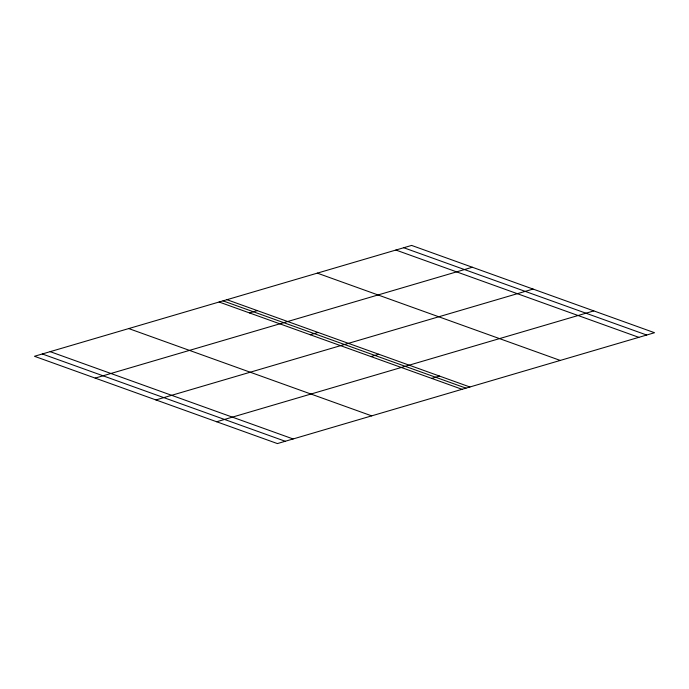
<?xml version="1.0" encoding="UTF-8"?>
<svg xmlns="http://www.w3.org/2000/svg" width="689" height="689" viewBox="0 0 689 689"><rect width="100%" height="100%" fill="white"/><g stroke="black" fill="none" stroke-linecap="round" stroke-linejoin="round"><path stroke-width="1.03" d="M249.461 312.918L257.324 310.61M95.185 378.106L472.335 267.246M310.205 334.742L318.06 332.434M155.929 399.93L533.071 289.07M370.94 356.566L378.795 354.258M216.665 421.754L593.815 310.894M431.676 378.39L439.539 376.082M403.737 247.73L646.695 335.026M395.882 250.038L638.832 337.343M317.31 273.137L560.26 360.433M226.948 299.698L469.907 386.994M223.021 300.852L465.979 388.148M219.093 302.006L462.052 389.302M128.74 328.567L371.69 415.863M50.168 351.657L293.118 438.962M42.305 353.974L285.263 441.27M411.6 245.422L34.45 356.282L277.4 443.578L654.55 332.718L411.6 245.422"/></g></svg>
